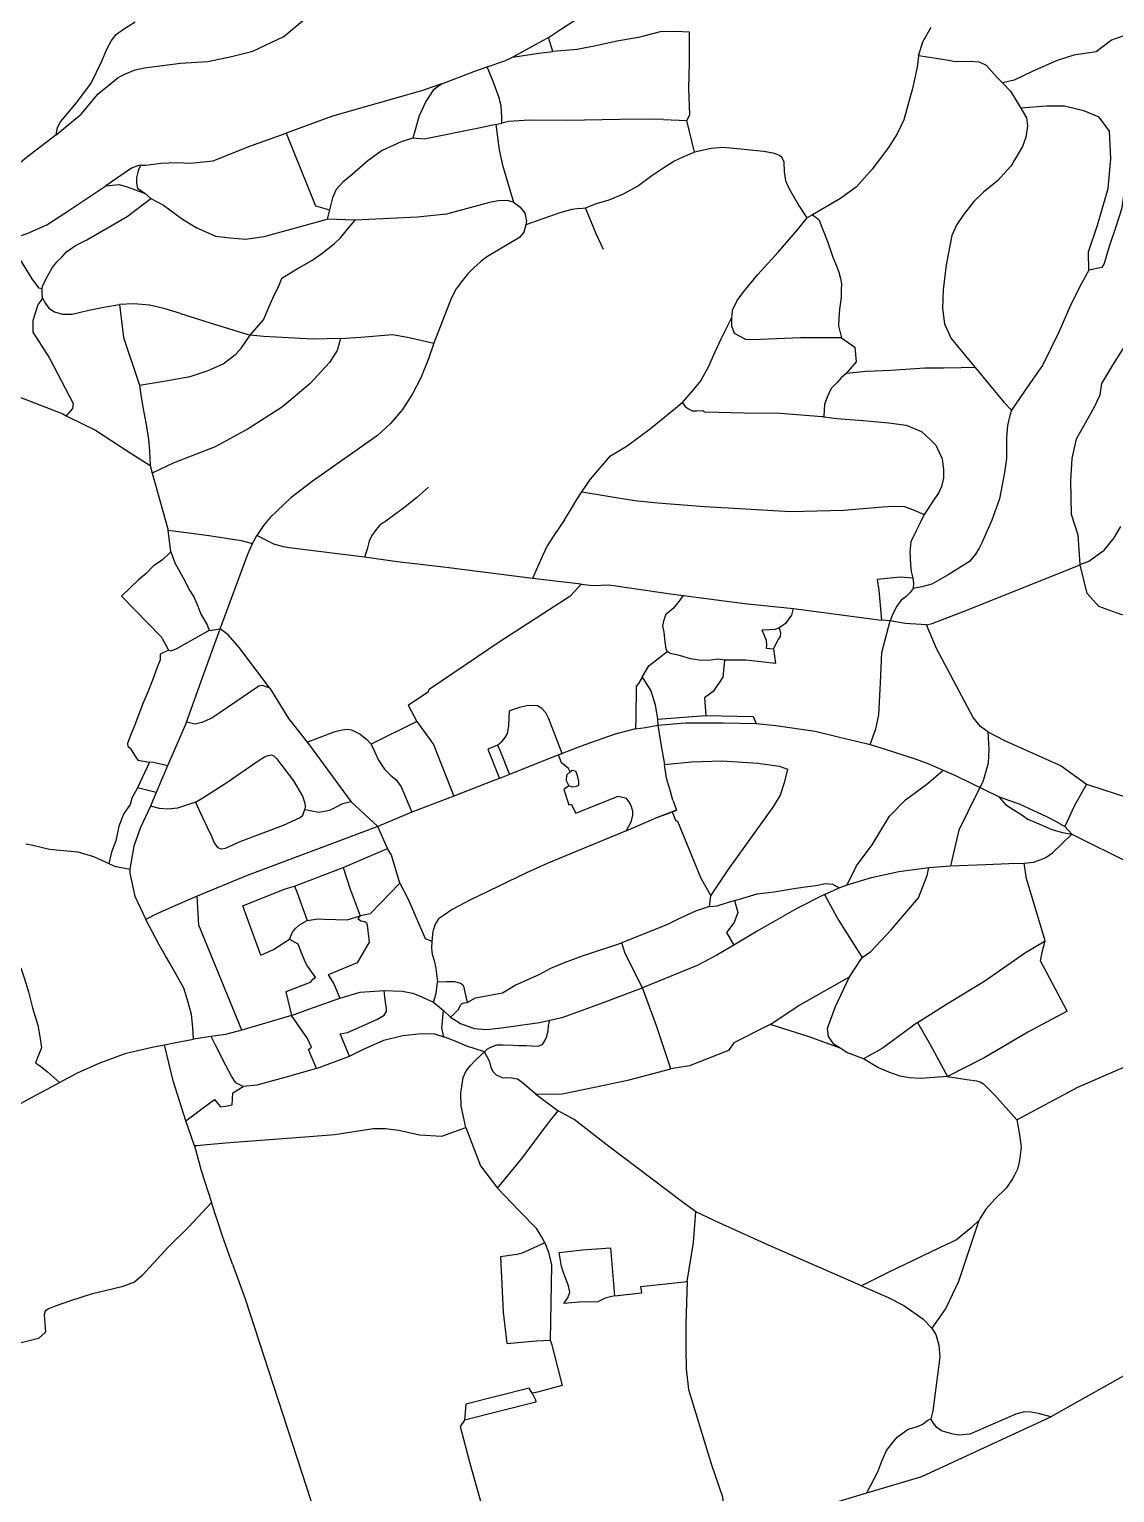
# Model space of a CAD drawing. Header units: inches. Extents: x 2740922 to 2751091, y 1249500 to 1259683.
# Drawn here: x 2741641 to 2742644, y 1253606 to 1254958 of the extents above; entities that cross this region are included whole.
import ezdxf

# ---------------------------------------------------------------- set-up
doc = ezdxf.new("R2010")
doc.units = ezdxf.units.IN
doc.header["$MEASUREMENT"] = 0

msp = doc.modelspace()

# ---------------------------------------------------------------- linework, layer by layer
for points in [[(2741666, 1254860.8), (2741689, 1254880), (2741704.7, 1254898.7), (2741723.1, 1254914), (2741730.1, 1254917.3), (2741738.9, 1254920.9), (2741747.5, 1254922.7), (2741780.9, 1254927.2), (2741806.2, 1254928.8), (2741827.9, 1254933.4), (2741847.5, 1254938.2), (2741876.4, 1254951.8), (2741901.3, 1254972.6), (2741922.8, 1254992.5), (2741933.3, 1254999.6), (2741951.7, 1255007.4), (2741974.9, 1255017.6), (2742003.6, 1255030.6), (2742034.1, 1255037.5), (2742051.5, 1255045.7), (2742060.7, 1255052.6), (2742064, 1255054.9)], [(2742120.8, 1254950.9), (2742132.9, 1254958.8), (2742150.2, 1254969.9), (2742158.6, 1254975.9), (2742178, 1254991.8), (2742183.8, 1254997.2), (2742189.3, 1255005.7), (2742195.5, 1255015.9), (2742198.8, 1255021.1), (2742208.1, 1255029.6)], [(2741666, 1254860.8), (2741667.2, 1254867.7), (2741669.9, 1254872.9), (2741684.7, 1254890.5), (2741698.4, 1254908.6), (2741707.8, 1254928.4), (2741713.1, 1254940.8), (2741717.1, 1254948), (2741721.5, 1254953.7), (2741727.3, 1254958), (2741738.9, 1254965.3)], [(2742087.6, 1254932.8), (2742114.8, 1254947.7), (2742120.8, 1254950.9)], [(2742124.9, 1254937.9), (2742120.8, 1254950.9)], [(2742223.9, 1254956.1), (2742204, 1254950.9), (2742183.9, 1254947.4), (2742166, 1254943.5), (2742147.3, 1254939.9), (2742124.9, 1254937.9)], [(2742251.1, 1254955.7), (2742238.5, 1254956.4), (2742223.9, 1254956.1)], [(2742248.6, 1254874.1), (2742251.5, 1254879.3), (2742250.3, 1254903.7), (2742251, 1254927.8), (2742251.1, 1254955.7)], [(2742462.7, 1254933.8), (2742466.5, 1254947), (2742474.4, 1254960.4)], [(2742655.7, 1254953.6), (2742640.9, 1254948.4), (2742626.9, 1254937.7), (2742606.2, 1254934.6), (2742590.8, 1254929.7), (2742567.7, 1254919.5), (2742551.1, 1254911.3), (2742540.1, 1254909.1)], [(2742087.6, 1254932.8), (2742112, 1254936.3), (2742124.9, 1254937.9)], [(2742022.1, 1254908), (2742052.8, 1254919.8), (2742064, 1254923.7)], [(2742064, 1254923.7), (2742080.4, 1254929.4), (2742087.6, 1254932.8)], [(2742077.6, 1254871.7), (2742077.6, 1254877.1), (2742077, 1254887.8), (2742074.9, 1254896.1), (2742069.6, 1254910.1), (2742066.3, 1254918.4), (2742064, 1254923.7)], [(2742462.7, 1254933.8), (2742461.4, 1254923.6), (2742457.1, 1254903.8), (2742449.1, 1254874.9), (2742443, 1254861.8), (2742434.8, 1254849.2), (2742419.9, 1254829.3), (2742405.4, 1254813), (2742390.6, 1254802.2), (2742364.8, 1254786.9)], [(2742540.1, 1254909.1), (2742535.1, 1254914.1), (2742525.5, 1254925), (2742519.1, 1254928.1), (2742509.4, 1254928.7), (2742497.1, 1254928.4), (2742482.8, 1254930.7), (2742462.7, 1254933.8)], [(2742540.1, 1254909.1), (2742547.7, 1254901.4), (2742557.2, 1254885.5)], [(2742022.1, 1254908), (2742003.5, 1254901.7), (2741921.2, 1254878.1), (2741878.3, 1254862.6)], [(2742022.1, 1254908), (2742014.3, 1254902.2), (2742007.4, 1254891.7), (2742001.2, 1254878.6), (2741995.5, 1254857.8)], [(2742557.2, 1254885.5), (2742562.3, 1254876.6), (2742563.3, 1254869.1), (2742561.9, 1254858.7), (2742558.7, 1254850.3), (2742548, 1254832), (2742535.6, 1254818.4), (2742522.7, 1254808.1), (2742513.6, 1254799.4), (2742504, 1254786.8), (2742498, 1254778.1), (2742493.4, 1254767.9), (2742488.1, 1254740.9), (2742485.4, 1254717.7), (2742484.7, 1254700.5), (2742486.5, 1254686.2), (2742492.7, 1254672.6), (2742512, 1254649.5), (2742515, 1254645.9)], [(2742619.9, 1254736), (2742619.7, 1254752.8), (2742628.1, 1254777.6), (2742637.7, 1254811.4), (2742640.3, 1254838.6), (2742639, 1254864.4), (2742629.6, 1254877.1), (2742615.2, 1254883.2), (2742597.6, 1254887.3), (2742580.8, 1254887.5), (2742557.2, 1254885.5)], [(2742072.2, 1254870.5), (2742058.1, 1254867.4), (2742006, 1254856.8), (2741995.5, 1254857.8)], [(2742072.2, 1254870.5), (2742077.6, 1254871.7)], [(2742072.2, 1254870.5), (2742075.3, 1254847.2), (2742078.3, 1254833), (2742088.6, 1254798.7)], [(2742227.1, 1254875), (2742214.8, 1254875.5), (2742186.7, 1254875.1), (2742137.7, 1254874.1), (2742103.3, 1254874.4), (2742083.7, 1254873.1), (2742077.6, 1254871.7)], [(2742227.1, 1254875), (2742248.6, 1254874.1)], [(2742255.8, 1254844.8), (2742248.6, 1254874.1)], [(2741666, 1254860.8), (2741638.3, 1254839.7), (2741599.1, 1254807.3), (2741591, 1254796.9)], [(2741744, 1254832.8), (2741748.8, 1254833), (2741762.7, 1254834.8), (2741777.8, 1254835.4), (2741790.2, 1254834.7), (2741810.9, 1254836.9), (2741843.8, 1254850.2), (2741878.3, 1254862.6)], [(2741878.3, 1254862.6), (2741905.6, 1254795.2), (2741918.5, 1254791.7)], [(2741995.5, 1254857.8), (2741984.6, 1254854.5), (2741967.1, 1254846.4), (2741954, 1254836.8), (2741939.3, 1254824.2), (2741930.8, 1254817.1), (2741924.5, 1254810.3), (2741921.2, 1254802.6), (2741918.5, 1254791.7)], [(2742154.9, 1254793.6), (2742165.2, 1254797.4), (2742176.7, 1254800.8), (2742190, 1254806.3), (2742203, 1254813.4), (2742216.4, 1254823.4), (2742227.2, 1254830.7), (2742236.5, 1254836.7), (2742248.5, 1254842.1), (2742255.8, 1254844.8)], [(2742359.7, 1254784.2), (2742351.5, 1254796.9), (2742343, 1254811.3), (2742340, 1254818.5), (2742338.9, 1254826.9), (2742338.6, 1254835.6), (2742336.7, 1254839.8), (2742334.1, 1254841.9), (2742331, 1254843.2), (2742328.2, 1254844.1), (2742319.4, 1254845.4), (2742298.6, 1254847.8), (2742281.8, 1254849.1), (2742271.2, 1254848.2), (2742255.8, 1254844.8)], [(2742658.8, 1254850), (2742654.2, 1254818.1), (2742650.3, 1254792.2), (2742644.8, 1254776), (2742638.8, 1254757.7), (2742634, 1254742.1), (2742632.1, 1254738.2), (2742619.9, 1254736)], [(2741744, 1254832.8), (2741741.9, 1254832.7), (2741735.7, 1254830.1), (2741711.8, 1254813.7)], [(2741744, 1254832.8), (2741741.6, 1254827.7), (2741740.1, 1254821.4), (2741740.2, 1254816.4), (2741741.1, 1254811.7), (2741748.1, 1254806.8)], [(2741711.8, 1254813.7), (2741724.1, 1254815), (2741731.4, 1254813), (2741748.1, 1254806.8)], [(2741622.4, 1254766.2), (2741630.9, 1254767.1), (2741639.1, 1254769.9), (2741657.2, 1254777.8), (2741675.7, 1254789.9), (2741711.8, 1254813.7)], [(2741653.1, 1254718.9), (2741653.2, 1254720.7), (2741656.4, 1254727.7), (2741662, 1254737.3), (2741666.5, 1254743.7), (2741671.2, 1254748), (2741675.4, 1254752.7), (2741683.9, 1254758.7), (2741694.4, 1254763.8), (2741731.4, 1254785.6), (2741753.5, 1254802.2)], [(2741748.1, 1254806.8), (2741753.5, 1254802.2)], [(2741753.5, 1254802.2), (2741765.2, 1254795.8), (2741782.7, 1254783), (2741795.2, 1254775.4), (2741813.1, 1254767.2), (2741826.6, 1254765.6), (2741840.9, 1254764.5), (2741858.1, 1254767.1), (2741916.4, 1254783)], [(2741918.5, 1254791.7), (2741916.4, 1254783)], [(2742026.5, 1254787.5), (2741999.9, 1254784.8), (2741942.3, 1254782.1)], [(2742088.6, 1254798.7), (2742082.6, 1254800.1), (2742074.3, 1254799.8), (2742066.4, 1254798.3), (2742026.5, 1254787.5)], [(2742088.6, 1254798.7), (2742094.3, 1254794.5), (2742098.8, 1254788.4), (2742100.4, 1254781.4), (2742099.9, 1254777.7)], [(2742149.8, 1254792.9), (2742142.3, 1254791.9), (2742131.2, 1254789), (2742099.9, 1254777.7)], [(2742149.8, 1254792.9), (2742154.9, 1254793.6)], [(2742171.6, 1254755.1), (2742164.8, 1254769.6), (2742154.9, 1254793.6)], [(2741845.2, 1254675.7), (2741857.5, 1254689.9), (2741862.8, 1254702.3), (2741867.4, 1254712.8), (2741871.6, 1254721.2), (2741874.5, 1254728.5), (2741880.8, 1254732.4), (2741888.5, 1254737.1), (2741902, 1254744.9), (2741911.4, 1254751.2), (2741923, 1254760.6), (2741928.8, 1254766), (2741935.2, 1254773.7), (2741942.3, 1254782.1)], [(2741942.3, 1254782.1), (2741916.4, 1254783)], [(2742099.9, 1254777.7), (2742098, 1254770.9), (2742094, 1254766), (2742064.5, 1254748.6), (2742058.5, 1254744.2), (2742051.4, 1254737.7), (2742046, 1254732.1), (2742040.1, 1254724.9), (2742035.5, 1254718.6), (2742031, 1254709.6), (2742015, 1254668.3)], [(2742290.1, 1254692.3), (2742291, 1254699.5), (2742295.2, 1254707.7), (2742301.1, 1254716.3), (2742314.1, 1254732), (2742333, 1254752.6), (2742350.7, 1254773.2), (2742359.7, 1254784.2)], [(2742364.8, 1254786.9), (2742359.7, 1254784.2)], [(2742364.8, 1254786.9), (2742370.5, 1254782.6), (2742378.5, 1254762.4), (2742383.3, 1254748.8), (2742387.2, 1254739), (2742389.1, 1254734), (2742390.7, 1254728.3), (2742391.4, 1254723.3), (2742391.3, 1254717.7), (2742391.3, 1254710.6), (2742389.5, 1254699.9), (2742389.1, 1254691.6), (2742388.7, 1254684.3), (2742391.5, 1254673.5)], [(2741622.4, 1254766.2), (2741629.5, 1254750.4), (2741643.6, 1254727.8), (2741649.7, 1254719.4), (2741653.1, 1254718.9)], [(2742612.1, 1254463.7), (2742612, 1254463.9), (2742610.2, 1254491), (2742603.9, 1254510.2), (2742603.2, 1254541.2), (2742604.6, 1254561.9), (2742608.7, 1254580.1), (2742624.9, 1254608.9), (2742630.4, 1254620.6), (2742632.1, 1254631), (2742642.1, 1254648), (2742653.3, 1254665.7), (2742667, 1254687.4), (2742676.9, 1254707.6), (2742686.1, 1254729.2), (2742690.2, 1254748.6), (2742690.5, 1254764.1), (2742694, 1254767.6)], [(2742619.9, 1254736), (2742613.2, 1254723.6), (2742603.3, 1254704), (2742592.3, 1254678.6), (2742577.5, 1254648.5), (2742560.6, 1254624.2), (2742548.6, 1254606.4)], [(2741653.4, 1254710.1), (2741649.1, 1254703.7), (2741644.5, 1254689.5), (2741644.4, 1254678.5), (2741659.8, 1254654.5), (2741681.8, 1254612.6), (2741680.9, 1254608), (2741675.3, 1254601.3)], [(2741653.4, 1254710.1), (2741652.9, 1254715.4), (2741653.1, 1254718.9)], [(2741653.4, 1254710.1), (2741656, 1254705.1), (2741659.3, 1254700.8), (2741664.3, 1254697.3), (2741671.9, 1254695.1), (2741680.8, 1254695.3), (2741696.2, 1254698.8), (2741710.1, 1254701.8), (2741724.6, 1254704.3)], [(2741780.9, 1254695.8), (2741766.8, 1254700.2), (2741752.2, 1254703.4), (2741737.6, 1254704.8), (2741724.6, 1254704.3)], [(2741724.6, 1254704.3), (2741728.3, 1254673.8), (2741741.2, 1254635.2), (2741742.9, 1254629.5)], [(2741780.9, 1254695.8), (2741814, 1254685.3), (2741845.2, 1254675.7)], [(2742290.1, 1254692.3), (2742280.3, 1254672.8), (2742274.3, 1254659.6), (2742268.7, 1254646.9), (2742261.4, 1254634), (2742254.5, 1254625.2), (2742244.3, 1254613.7)], [(2742391.5, 1254673.5), (2742353.7, 1254673.5), (2742309.2, 1254671.6), (2742303.2, 1254671.7), (2742292.5, 1254677.5), (2742290.1, 1254684), (2742290.1, 1254692.3)], [(2741742.9, 1254629.5), (2741765.4, 1254633.3), (2741789.6, 1254637.7), (2741806.3, 1254643.2), (2741820.1, 1254649.4), (2741832, 1254658.3), (2741837.1, 1254664.2), (2741845.2, 1254675.7)], [(2741928.6, 1254672.7), (2741925.6, 1254661.6), (2741918.4, 1254650.6), (2741900.7, 1254631.1), (2741875.2, 1254609.7), (2741843.4, 1254589.3), (2741812.8, 1254572.6), (2741774.2, 1254557.4), (2741754.6, 1254548.3)], [(2741928.6, 1254672.7), (2741903.1, 1254672.2), (2741857.5, 1254674.7), (2741845.2, 1254675.7)], [(2742015, 1254668.3), (2742010, 1254654), (2742002.7, 1254636.3), (2741995, 1254621.6), (2741985.8, 1254607), (2741974.7, 1254594.2), (2741962.8, 1254583), (2741902.4, 1254540.6), (2741882.7, 1254525.6), (2741863.6, 1254507.3), (2741857.4, 1254500), (2741851.3, 1254490.6)], [(2741928.6, 1254672.7), (2741947.3, 1254674), (2741976.7, 1254676.4)], [(2741976.7, 1254676.4), (2741990.5, 1254674), (2742015, 1254668.3)], [(2742391.5, 1254673.5), (2742403.7, 1254664.6), (2742404.9, 1254651.2), (2742395.7, 1254640.4)], [(2741500.8, 1254640.9), (2741522.7, 1254643.5), (2741569.9, 1254641.5), (2741583.7, 1254639), (2741597, 1254632.7), (2741615.7, 1254625), (2741672, 1254603), (2741675.3, 1254601.3)], [(2742395.7, 1254640.4), (2742391.1, 1254636.5), (2742387.5, 1254632), (2742381.8, 1254626.6), (2742378.1, 1254618.5), (2742375.7, 1254611.7), (2742375.4, 1254606.9), (2742375.3, 1254600.2)], [(2742515, 1254645.9), (2742502, 1254645.6), (2742485.8, 1254645.4), (2742468.5, 1254645.4), (2742437, 1254643.3), (2742414.2, 1254642.3), (2742395.7, 1254640.4)], [(2742515, 1254645.9), (2742541.4, 1254614), (2742548.6, 1254606.4)], [(2741742.9, 1254629.5), (2741744.3, 1254620.8), (2741746.1, 1254609.3), (2741749.2, 1254593.4), (2741751.3, 1254579.4), (2741752.1, 1254568.9), (2741752.9, 1254555.4)], [(2742151.7, 1254531.1), (2742159.6, 1254542.7), (2742178.1, 1254564.3), (2742193.5, 1254573.6), (2742214.9, 1254589.5), (2742238.2, 1254608.3), (2742244.3, 1254613.7)], [(2742244.3, 1254613.7), (2742247.5, 1254609.6), (2742250, 1254607.6), (2742253.5, 1254605.8), (2742257.6, 1254605.8), (2742262.7, 1254606.2), (2742265.4, 1254604.7)], [(2741675.3, 1254601.3), (2741702.3, 1254587.9), (2741732.4, 1254568.4), (2741752.9, 1254555.4)], [(2742375.3, 1254600.2), (2742373.7, 1254600.4), (2742334.9, 1254603.3), (2742301.6, 1254603.6), (2742265.4, 1254604.7)], [(2742375.3, 1254600.2), (2742387.3, 1254598.7), (2742411.6, 1254597), (2742435.1, 1254594.7), (2742451.1, 1254592.8), (2742465.5, 1254586.8), (2742473.3, 1254579.3), (2742478.7, 1254574.3)], [(2742548.6, 1254606.4), (2742547, 1254601.7), (2742544.8, 1254592.4), (2742543.9, 1254581.7), (2742543.9, 1254561.9), (2742542, 1254549), (2742537.3, 1254524.6), (2742530.4, 1254504.8), (2742521.2, 1254483.9), (2742518.6, 1254478.9), (2742515.4, 1254473.5), (2742509.7, 1254466.7), (2742489.9, 1254454.2), (2742474.9, 1254445.7), (2742465.8, 1254443.2), (2742457.7, 1254441.8)], [(2742478.7, 1254574.3), (2742484.4, 1254561.5), (2742485.6, 1254551.3), (2742485.7, 1254543.8), (2742483.8, 1254536.1), (2742481.5, 1254530.3), (2742476.1, 1254522.6), (2742467.8, 1254510)], [(2741752.9, 1254555.4), (2741754.6, 1254548.3)], [(2741754.6, 1254548.3), (2741769.5, 1254495.5)], [(2742010, 1254535.4), (2741999.2, 1254525.7), (2741986.5, 1254515.7), (2741978.7, 1254510.1), (2741970.4, 1254503.8), (2741965.1, 1254500.1), (2741961.5, 1254496.1), (2741957.6, 1254490.6), (2741955.2, 1254485.5), (2741953.2, 1254478), (2741950.7, 1254470.7)], [(2742135.6, 1254505.3), (2742140.1, 1254512.7), (2742146.9, 1254524.1), (2742151.7, 1254531.1)], [(2742151.7, 1254531.1), (2742200.1, 1254523.1), (2742221.7, 1254520.8), (2742264.9, 1254517.6)], [(2742264.9, 1254517.6), (2742297.5, 1254515.7), (2742344.4, 1254512.9), (2742393.6, 1254514.1), (2742429.5, 1254517.1), (2742439.2, 1254517.8), (2742449.6, 1254517.4), (2742458.6, 1254514.1), (2742467.8, 1254510)], [(2742135.6, 1254505.3), (2742125.7, 1254490.8), (2742119.6, 1254481.1)], [(2742467.8, 1254510), (2742464, 1254502.3), (2742460.6, 1254495.1), (2742455.6, 1254484.9), (2742454.5, 1254475.6), (2742455.2, 1254463.9)], [(2741769.5, 1254495.5), (2741779.1, 1254494.3), (2741793.5, 1254492.6), (2741809.3, 1254490.4), (2741836.9, 1254486.2), (2741847.4, 1254483.4)], [(2741771.9, 1254475.6), (2741769.5, 1254495.5)], [(2741847.4, 1254483.4), (2741851.3, 1254490.6)], [(2741950.7, 1254470.7), (2741916, 1254475), (2741881.1, 1254479.2), (2741875.9, 1254480.3), (2741867.2, 1254482.6), (2741851.3, 1254490.6)], [(2742612.1, 1254463.7), (2742612, 1254463.9), (2742620.1, 1254467.1), (2742634.1, 1254477.2), (2742643.3, 1254488.4), (2742649.5, 1254498.9)], [(2741817.4, 1254404.3), (2741843, 1254473.4), (2741847.4, 1254483.4)], [(2742119.6, 1254481.1), (2742115.4, 1254471.8), (2742106, 1254451)], [(2741771.9, 1254475.6), (2741763.9, 1254468), (2741756, 1254462.7), (2741749.2, 1254455.7)], [(2741771.9, 1254475.6), (2741775.5, 1254465.3), (2741783.3, 1254451.7), (2741789, 1254440.3), (2741793, 1254434), (2741796.8, 1254425.5), (2741799.5, 1254418.1), (2741805.4, 1254408.1)], [(2742106, 1254451), (2742026.2, 1254461), (2741980.9, 1254466.5), (2741950.7, 1254470.7)], [(2742455.2, 1254463.9), (2742455.9, 1254457.3), (2742457.3, 1254451.3)], [(2742504.7, 1254420.7), (2742612.1, 1254463.6), (2742612.1, 1254463.7)], [(2742777.1, 1254451.1), (2742749.5, 1254435), (2742726.5, 1254421.5), (2742713.6, 1254418), (2742692.3, 1254414.9), (2742674.2, 1254413.8), (2742649.5, 1254417.8), (2742629.2, 1254425), (2742618.5, 1254437), (2742612.1, 1254463.6), (2742612.1, 1254463.7)], [(2741749.2, 1254455.7), (2741741.6, 1254449.5), (2741735, 1254442.9), (2741726.3, 1254434.6), (2741763.3, 1254396.9), (2741769.8, 1254384.6)], [(2742151.1, 1254445.7), (2742106, 1254451)], [(2742457.3, 1254451.3), (2742445.6, 1254452.1), (2742424.4, 1254450)], [(2742424.4, 1254450), (2742426, 1254440.1), (2742428.4, 1254412.6)], [(2742457.3, 1254451.3), (2742458, 1254446.6), (2742457.7, 1254441.8)], [(2741991, 1254333.9), (2742010, 1254346.6), (2742010.5, 1254348.8), (2742076.2, 1254393.2), (2742141.3, 1254435.2), (2742151.1, 1254445.7)], [(2742151.1, 1254445.7), (2742162, 1254444.5), (2742176.2, 1254445.1), (2742185.3, 1254443.8), (2742233.6, 1254436.7), (2742245.5, 1254435.2)], [(2742457.7, 1254441.8), (2742455, 1254438.1), (2742450.8, 1254434.1), (2742446.6, 1254430.8), (2742442.5, 1254425.5), (2742439, 1254418.3), (2742436.4, 1254411.8)], [(2742230.3, 1254383.4), (2742229.5, 1254386), (2742228.7, 1254392.5), (2742227.5, 1254401.5), (2742226.5, 1254407.2), (2742227.8, 1254412.8), (2742229.5, 1254418.3), (2742232.9, 1254421), (2742237.2, 1254424.4), (2742240.6, 1254428.5), (2742245.5, 1254435.2)], [(2742245.5, 1254435.2), (2742301.9, 1254427.9), (2742347, 1254423.1)], [(2742333.5, 1254405.3), (2742340.6, 1254410.3), (2742345.5, 1254417.2), (2742347, 1254423.1)], [(2742347, 1254423.1), (2742428.4, 1254412.6)], [(2742418, 1254297.6), (2742423.1, 1254311.9), (2742425.9, 1254324.9), (2742427.4, 1254354.5), (2742428.8, 1254382.6), (2742436.4, 1254411.8)], [(2742436.4, 1254411.8), (2742428.4, 1254412.6)], [(2742470.1, 1254408.2), (2742450.3, 1254409.3), (2742436.4, 1254411.8)], [(2742470.1, 1254408.2), (2742475.3, 1254409.4), (2742504.7, 1254420.7)], [(2741807.2, 1254402.9), (2741794.1, 1254395.5), (2741787.6, 1254391.9), (2741777.2, 1254386.1), (2741772, 1254383.7), (2741769.8, 1254384.6)], [(2741786.3, 1254318.1), (2741801, 1254359.4), (2741817.4, 1254404.3)], [(2741805.4, 1254408.1), (2741807.2, 1254402.9)], [(2741807.2, 1254402.9), (2741817.4, 1254404.3)], [(2741863.3, 1254349.7), (2741835, 1254387.2), (2741824.9, 1254398.8), (2741817.4, 1254404.3)], [(2742318, 1254403.6), (2742325.2, 1254403.8), (2742330.2, 1254404.2), (2742333.5, 1254405.3)], [(2742318, 1254403.6), (2742321.8, 1254394), (2742322.2, 1254389.2), (2742321.9, 1254386.6)], [(2742328.6, 1254386), (2742332.9, 1254394.4), (2742335.2, 1254397.4), (2742335.5, 1254400.4), (2742334.7, 1254403.3), (2742333.5, 1254405.3)], [(2742526.8, 1254309.4), (2742519.8, 1254314.3), (2742513.2, 1254322.4), (2742479.3, 1254386.3), (2742470.1, 1254408.2)], [(2741769.8, 1254384.6), (2741762, 1254380.9)], [(2742207.4, 1254359.9), (2742213.6, 1254370.3), (2742230.3, 1254383.4)], [(2742283.3, 1254375.6), (2742277.7, 1254376.5), (2742268.2, 1254375.3), (2742259.9, 1254375.5), (2742252, 1254376.7), (2742241.8, 1254379.7), (2742233.2, 1254381.7), (2742230.3, 1254383.4)], [(2742321.9, 1254386.6), (2742328.6, 1254386)], [(2742328.6, 1254386), (2742330.6, 1254372.3)], [(2741762, 1254380.9), (2741762, 1254375.9), (2741758.9, 1254368), (2741755.1, 1254357), (2741750.4, 1254345.4), (2741746.1, 1254335.4), (2741739.2, 1254317.4), (2741734, 1254304.2), (2741732, 1254298.6), (2741732.3, 1254296.1), (2741734.5, 1254294), (2741736, 1254291.7), (2741738.3, 1254287.7), (2741741.4, 1254283.1)], [(2742283.3, 1254375.6), (2742281.9, 1254359.7), (2742272.8, 1254346.4), (2742265, 1254340.7)], [(2742330.6, 1254372.3), (2742303.2, 1254375.6), (2742283.3, 1254375.6)], [(2742207.4, 1254359.9), (2742203.9, 1254354), (2742201.8, 1254351.5), (2742201.6, 1254321.5), (2742201.3, 1254312)], [(2742207.4, 1254359.9), (2742215.3, 1254347.2), (2742219.2, 1254334.1), (2742221.5, 1254321)], [(2741863.3, 1254349.7), (2741856.5, 1254352), (2741853.3, 1254351.4), (2741809.8, 1254322), (2741800.5, 1254317.8), (2741794.4, 1254316.5), (2741786.3, 1254318.1)], [(2741863.3, 1254349.7), (2741880.6, 1254321.5), (2741897.9, 1254299.7)], [(2741991, 1254333.9), (2741999.3, 1254318.8)], [(2742073.8, 1254297.1), (2742077.9, 1254300.6), (2742080.9, 1254304.1), (2742082.8, 1254307.6), (2742084.2, 1254314.8), (2742084.7, 1254328.8)], [(2742131.6, 1254288.7), (2742133.3, 1254289.4), (2742121.2, 1254321.4), (2742118.4, 1254326.9), (2742114.5, 1254330.9), (2742110.5, 1254333.2), (2742105.6, 1254333.7), (2742100.5, 1254333.2), (2742094.1, 1254331.7), (2742084.7, 1254328.8)], [(2742265, 1254340.7), (2742266.1, 1254324.3)], [(2741786.3, 1254318.1), (2741768.7, 1254277.9)], [(2741999.3, 1254318.8), (2741956.9, 1254297.9)], [(2741999.3, 1254318.8), (2742014.7, 1254297.6), (2742033.4, 1254249.9)], [(2742201.3, 1254312), (2742210.4, 1254313.4), (2742221.9, 1254315.5)], [(2742221.5, 1254321), (2742266.1, 1254324.3)], [(2742221.5, 1254321), (2742221.9, 1254315.5)], [(2742221.9, 1254315.5), (2742247.5, 1254317.5), (2742282.2, 1254317.6), (2742312.6, 1254317.1)], [(2742221.9, 1254315.5), (2742224.5, 1254298.1), (2742227.9, 1254279.2)], [(2742266.1, 1254324.3), (2742309.8, 1254323.3), (2742312.6, 1254317.1)], [(2742312.6, 1254317.1), (2742330.9, 1254315), (2742367.1, 1254309.9), (2742389.7, 1254304.4), (2742405.3, 1254300.6), (2742418, 1254297.6)], [(2741897.9, 1254299.7), (2741907.4, 1254303.3), (2741923.7, 1254309.7), (2741930.1, 1254311.1), (2741935.1, 1254311.6), (2741938.8, 1254311.2), (2741942, 1254309.7), (2741946.8, 1254307.1), (2741952.6, 1254302.4), (2741956.9, 1254297.9)], [(2742182.5, 1254307.2), (2742154.5, 1254297.3), (2742133.3, 1254289.4), (2742131.6, 1254288.7)], [(2742201.3, 1254312), (2742182.5, 1254307.2)], [(2742526.8, 1254309.4), (2742527.5, 1254292.6), (2742526.9, 1254280.2), (2742521.9, 1254263), (2742514.6, 1254248.6), (2742508.3, 1254235.5), (2742499.9, 1254218.4), (2742492.1, 1254185.6)], [(2742526.8, 1254309.4), (2742542.2, 1254301.4), (2742594.4, 1254277.8), (2742617.7, 1254260.8)], [(2741794.7, 1254244.3), (2741801.6, 1254248.3), (2741823.5, 1254262.6), (2741852.5, 1254282.4), (2741858.5, 1254286.1), (2741861.7, 1254287.5), (2741864.8, 1254288), (2741867.3, 1254286.9), (2741869.6, 1254284.7), (2741885.1, 1254263.9), (2741893.5, 1254249.8), (2741895.8, 1254243.5), (2741895.9, 1254240.6), (2741895.8, 1254237.4)], [(2741897.9, 1254299.7), (2741900.1, 1254296.9), (2741938.2, 1254244.9)], [(2741956.9, 1254297.9), (2741963.6, 1254283.1), (2741969.4, 1254274.8), (2741974.8, 1254269.3), (2741979.7, 1254265.2), (2741984.8, 1254258.3), (2741994.4, 1254235)], [(2742073.8, 1254297.1), (2742064.8, 1254293.3)], [(2742064.8, 1254293.3), (2742075.4, 1254266.1)], [(2742073.8, 1254297.1), (2742075.7, 1254292.2), (2742084.8, 1254269.9)], [(2742131.6, 1254288.7), (2742129.9, 1254288), (2742084.8, 1254269.9)], [(2742140.7, 1254272.4), (2742139.3, 1254275.4), (2742132.9, 1254280.6), (2742129.9, 1254288), (2742131.6, 1254288.7)], [(2742418, 1254297.6), (2742430.9, 1254293.5), (2742460.6, 1254284.1), (2742471.2, 1254280), (2742485.5, 1254273.9)], [(2741752.2, 1254281.4), (2741741, 1254257.4)], [(2741741.4, 1254283.1), (2741752.2, 1254281.4)], [(2741768.7, 1254277.9), (2741756.1, 1254281), (2741752.2, 1254281.4)], [(2741768.7, 1254277.9), (2741758.2, 1254253.2)], [(2742140.7, 1254272.4), (2742142.6, 1254273.9), (2742145.6, 1254273.1), (2742147.3, 1254268.9), (2742148.4, 1254263.4), (2742148.4, 1254259.8), (2742146.3, 1254258.8), (2742143.1, 1254258.2), (2742139.5, 1254259.5)], [(2742227.9, 1254279.2), (2742253, 1254281.6), (2742281.3, 1254282.6), (2742314.2, 1254280.4), (2742333.9, 1254277.7), (2742341.8, 1254274.7)], [(2742235.8, 1254246.1), (2742233.4, 1254254.1), (2742229.9, 1254266.4), (2742227.9, 1254279.2)], [(2742270.8, 1254157.8), (2742286.7, 1254181.8), (2742328.5, 1254239.6), (2742334.7, 1254250), (2742339.1, 1254263.4), (2742341.8, 1254274.7)], [(2742396.8, 1254167.8), (2742405.4, 1254185.6), (2742419.9, 1254204.9), (2742435.9, 1254231.2), (2742450.5, 1254246.5), (2742470.3, 1254261), (2742485.5, 1254273.9)], [(2742485.5, 1254273.9), (2742498.1, 1254268.3), (2742536.6, 1254249.4)], [(2742075.4, 1254266.1), (2742070.4, 1254264.2), (2742033.4, 1254249.9)], [(2742084.8, 1254269.9), (2742075.4, 1254266.1)], [(2742140.7, 1254272.4), (2742137.5, 1254269.3), (2742137.2, 1254264.4), (2742139.5, 1254259.5)], [(2742617.7, 1254260.8), (2742606.4, 1254240.6), (2742597.7, 1254221.7)], [(2742617.7, 1254260.8), (2742659.4, 1254247.3), (2742673.6, 1254241)], [(2741741, 1254257.4), (2741735.9, 1254248), (2741734.4, 1254242), (2741728.4, 1254233.9), (2741723.7, 1254222.1), (2741721.1, 1254208.5), (2741717, 1254198.2), (2741714.7, 1254187.7)], [(2741758.2, 1254253.2), (2741741, 1254257.4)], [(2741758.2, 1254253.2), (2741753, 1254240.6)], [(2742033.4, 1254249.9), (2741994.4, 1254235)], [(2742139.5, 1254259.5), (2742135, 1254256), (2742139.5, 1254241.9), (2742141.6, 1254242.5), (2742146, 1254234)], [(2742146, 1254234), (2742185.2, 1254249.7), (2742191.9, 1254248.4), (2742194.8, 1254244.9), (2742196.8, 1254241.1), (2742198.5, 1254236.3), (2742198.3, 1254232.3), (2742196.9, 1254225.9), (2742192.4, 1254217.9)], [(2742536.6, 1254249.4), (2742543.1, 1254242), (2742550.1, 1254237.5), (2742557, 1254233.1), (2742563.7, 1254228.7), (2742573.9, 1254224.2), (2742585.8, 1254219.1), (2742595.5, 1254216.2), (2742604.4, 1254214.8)], [(2742536.6, 1254249.4), (2742545.8, 1254246), (2742555.7, 1254242.7), (2742568.8, 1254236.7), (2742580.3, 1254231.3), (2742589.8, 1254226.4), (2742597.7, 1254221.7)], [(2741753, 1254240.6), (2741743.7, 1254220.4), (2741737.8, 1254203.6), (2741734.1, 1254182.3)], [(2741794.7, 1254244.3), (2741778.1, 1254238.6), (2741769, 1254237.7), (2741761.3, 1254238.4), (2741753, 1254240.6)], [(2741794.7, 1254244.3), (2741801.2, 1254230), (2741809.4, 1254212.8), (2741811.9, 1254206.6), (2741815, 1254202.5), (2741818.4, 1254201.2), (2741822.4, 1254201.8), (2741836, 1254208), (2741876, 1254222.9), (2741891.5, 1254230.1), (2741893.7, 1254232.2), (2741894.5, 1254234), (2741895.8, 1254237.4)], [(2741895.8, 1254237.4), (2741908.5, 1254235), (2741918.8, 1254237), (2741930.8, 1254243.2), (2741938.2, 1254244.9)], [(2741938.2, 1254244.9), (2741963.1, 1254221.9)], [(2741994.4, 1254235), (2741963.1, 1254221.9)], [(2742237.1, 1254236), (2742239.1, 1254236.9), (2742218.2, 1254229)], [(2742237.1, 1254236), (2742235, 1254235.2), (2742232.5, 1254234.1), (2742218.2, 1254229)], [(2742237.1, 1254236), (2742235, 1254235.2), (2742238.1, 1254227.6), (2742240.1, 1254226.7), (2742261.4, 1254174.2), (2742270.8, 1254157.8)], [(2742235.8, 1254246.1), (2742236.5, 1254243.7), (2742239.1, 1254236.9), (2742237.1, 1254236)], [(2741963.1, 1254221.9), (2741842.4, 1254176.4), (2741796.3, 1254157.4)], [(2741972.2, 1254201.5), (2741963.1, 1254221.9)], [(2742192.4, 1254217.9), (2742218.2, 1254229)], [(2742597.7, 1254221.7), (2742604.4, 1254214.8)], [(2741637.8, 1254205.9), (2741644.3, 1254204.7), (2741659.7, 1254200.9), (2741686, 1254198.3)], [(2742192.4, 1254217.9), (2742119.6, 1254187.6), (2742100.6, 1254179), (2742048.2, 1254153.6), (2742031.9, 1254145), (2742024.7, 1254140.3), (2742019.2, 1254136.5), (2742016.1, 1254131.5), (2742013.9, 1254124.7), (2742012.9, 1254115.7)], [(2742560.2, 1254187.9), (2742568.9, 1254188.8), (2742574.2, 1254190.7), (2742580.4, 1254193.2), (2742586.4, 1254197.4), (2742604.4, 1254214.8)], [(2742604.4, 1254214.8), (2742658.7, 1254187.6)], [(2741686, 1254198.3), (2741700.4, 1254194), (2741714.7, 1254187.7)], [(2741931.2, 1254184), (2741972.2, 1254201.5)], [(2741983.6, 1254169.5), (2741975.8, 1254195.3), (2741972.2, 1254201.5)], [(2741714.7, 1254187.7), (2741719.8, 1254185.2), (2741734.1, 1254182.3)], [(2741734.1, 1254182.3), (2741733.9, 1254178.6), (2741738.7, 1254157.4), (2741748.7, 1254136)], [(2741886.1, 1254166.7), (2741931.2, 1254184)], [(2741931.2, 1254184), (2741937.5, 1254163.9), (2741946.7, 1254139.4)], [(2742396.8, 1254167.8), (2742419.1, 1254174.7), (2742444.5, 1254180.2), (2742472.2, 1254183.8)], [(2742410.5, 1254100.6), (2742418.6, 1254106.3), (2742437.5, 1254126.2), (2742462.7, 1254155.8), (2742470.6, 1254176.5), (2742472.2, 1254183.8)], [(2742472.2, 1254183.8), (2742492.1, 1254185.6)], [(2742492.1, 1254185.6), (2742524.4, 1254186.7), (2742546, 1254187.7), (2742560.2, 1254187.9)], [(2742579.7, 1254116), (2742562.5, 1254173.9), (2742560.2, 1254187.9)], [(2741855, 1254102.9), (2741842.3, 1254137.4), (2741838.3, 1254148.4), (2741877.6, 1254164.1), (2741886.1, 1254166.7)], [(2741886.1, 1254166.7), (2741888.2, 1254161.5), (2741897.9, 1254134.9)], [(2741983.6, 1254169.5), (2741956, 1254141.1), (2741946.7, 1254139.4)], [(2741983.6, 1254169.5), (2741991.3, 1254154.7), (2742006.8, 1254118.4), (2742012.9, 1254115.7)], [(2742292.5, 1254153.4), (2742297.2, 1254154.8), (2742313.7, 1254159.6), (2742329.2, 1254161.4), (2742345.5, 1254164.2), (2742358, 1254166.1), (2742367.7, 1254167.4), (2742376.8, 1254169), (2742383.1, 1254168.5), (2742389.4, 1254165.1)], [(2742375.7, 1254159.1), (2742384.7, 1254163), (2742389.4, 1254165.1)], [(2742389.4, 1254165.1), (2742396.8, 1254167.8)], [(2741796.3, 1254157.4), (2741777.7, 1254149.3), (2741759.1, 1254141.2), (2741748.7, 1254136)], [(2741837.6, 1254033.5), (2741797.7, 1254130.7), (2741796.3, 1254157.4)], [(2742269.4, 1254148), (2742270.8, 1254157.8)], [(2742269.4, 1254148), (2742276.7, 1254148.6), (2742287.1, 1254151.9), (2742292.5, 1254153.4)], [(2742292.5, 1254153.4), (2742295.8, 1254142.4), (2742292.2, 1254133.1), (2742285.3, 1254123.8), (2742292, 1254112.2)], [(2742375.7, 1254159.1), (2742350.2, 1254146.1), (2742313.6, 1254125.1), (2742292, 1254112.2)], [(2742375.7, 1254159.1), (2742388.7, 1254135.3), (2742410.5, 1254100.6)], [(2741897.9, 1254134.9), (2741907.9, 1254136.5), (2741913.6, 1254136.3), (2741934.7, 1254135.5), (2741946.7, 1254139.4)], [(2741946.7, 1254139.4), (2741944.5, 1254136.7), (2741947.3, 1254134.7), (2741951, 1254133.9), (2741952.6, 1254132.7), (2741953.4, 1254130.7), (2741955.2, 1254114.8), (2741944, 1254095.9), (2741917.1, 1254084.7), (2741922.5, 1254076.4), (2741928.1, 1254063.2)], [(2742269.4, 1254148), (2742256.5, 1254143.7), (2742241.1, 1254136.4)], [(2741792.7, 1254025.4), (2741792.2, 1254036.1), (2741791, 1254048.1), (2741787.7, 1254060.5), (2741784, 1254072.4), (2741771, 1254095.5), (2741767, 1254102.2), (2741761, 1254112.5), (2741748.7, 1254136)], [(2741881.5, 1254117.6), (2741884.2, 1254124.2), (2741887.3, 1254128), (2741890.8, 1254131), (2741897.9, 1254134.9)], [(2742241.1, 1254136.4), (2742230, 1254130.9), (2742212.4, 1254123.9)], [(2741855, 1254102.9), (2741866.8, 1254108.1), (2741881.5, 1254117.6)], [(2741881.5, 1254117.6), (2741889.3, 1254113.5), (2741892.2, 1254105.3), (2741895.8, 1254097.1), (2741898.1, 1254092.4), (2741905.5, 1254082)], [(2742012.9, 1254115.7), (2742012.6, 1254109.3), (2742013.3, 1254103.9), (2742015.2, 1254098), (2742016.8, 1254090.7), (2742018.2, 1254078.4)], [(2742135.7, 1254096.2), (2742152.3, 1254102.2), (2742188.6, 1254114.3)], [(2742212.4, 1254123.9), (2742188.6, 1254114.3)], [(2742207.5, 1254072.6), (2742191.7, 1254104.5), (2742188.6, 1254114.3)], [(2742292, 1254112.2), (2742276.4, 1254102.9), (2742258, 1254093.3), (2742207.5, 1254072.6)], [(2742461.7, 1254040.6), (2742488.6, 1254057.5), (2742524, 1254079.2), (2742561.5, 1254105.4), (2742579.7, 1254116)], [(2742600.1, 1254051.3), (2742575.4, 1254097.6), (2742577.3, 1254106.9), (2742579.7, 1254116)], [(2742398.8, 1254082.8), (2742410.5, 1254100.6)], [(2741633.4, 1254091.1), (2741636.4, 1254082.1), (2741640.3, 1254069), (2741644.2, 1254054.3), (2741649.1, 1254038.1), (2741651.1, 1254025.9), (2741652.5, 1254017.2), (2741648.9, 1254009), (2741646.8, 1254003.5), (2741651.4, 1254000.2), (2741657.8, 1253995.1), (2741669.1, 1253985.1)], [(2742089.9, 1254075.3), (2742112.9, 1254085.4), (2742123, 1254090.9), (2742135.7, 1254096.2)], [(2741905.5, 1254082), (2741902.4, 1254080.1), (2741900.7, 1254077.8), (2741878.1, 1254069.1), (2741883.3, 1254047.2)], [(2742014.7, 1254059.5), (2742017, 1254067.4), (2742018.2, 1254078.4)], [(2742018.2, 1254078.4), (2742026.6, 1254078.6), (2742033.8, 1254078.6), (2742037.6, 1254077.8), (2742040.1, 1254076.7), (2742041.7, 1254075.6), (2742042.4, 1254074.3), (2742045.7, 1254059.3)], [(2742045.7, 1254059.3), (2742053.4, 1254063.5), (2742078.3, 1254068), (2742089.9, 1254075.3)], [(2742121.9, 1254042.7), (2742134.4, 1254045.6), (2742170.7, 1254059), (2742201, 1254070.4), (2742207.5, 1254072.6)], [(2742233.9, 1253997.9), (2742220.6, 1254037.6), (2742207.5, 1254072.6)], [(2742325.7, 1254038.8), (2742352.2, 1254056.4), (2742398.8, 1254082.8)], [(2742390.3, 1254016.9), (2742384.4, 1254020.6), (2742379.4, 1254027.6), (2742378.4, 1254035.6), (2742385.9, 1254055.4), (2742398.8, 1254082.8)], [(2742553.5, 1253950.7), (2742609.8, 1253980.9), (2742708.2, 1254023.8), (2742722.3, 1254044.8), (2742768.7, 1254067.6), (2742789.3, 1254072.3)], [(2741883.3, 1254047.2), (2741899.3, 1254052.9), (2741928.1, 1254063.2)], [(2741928.1, 1254063.2), (2741946.8, 1254068.8), (2741968.9, 1254070.3)], [(2741936.9, 1254009.6), (2741928.4, 1254030.2), (2741935.1, 1254031.3), (2741962.3, 1254043.5), (2741968.9, 1254047.6), (2741971.2, 1254050.7), (2741971.2, 1254054), (2741970.5, 1254057.4), (2741969.7, 1254064), (2741968.9, 1254070.3)], [(2741968.9, 1254070.3), (2741985.6, 1254069.7), (2741995.6, 1254067.7), (2742002.3, 1254065.1), (2742014.7, 1254059.5)], [(2742014.7, 1254059.5), (2742023.7, 1254051.7)], [(2742030.3, 1254045.5), (2742033.4, 1254048.5), (2742037.6, 1254052.7), (2742039.4, 1254056.6), (2742041.1, 1254058.3), (2742043, 1254059), (2742045.7, 1254059.3)], [(2741883.3, 1254047.2), (2741837.6, 1254033.5)], [(2741906.5, 1253998.2), (2741899.2, 1254015.7), (2741901.9, 1254017.8), (2741898, 1254026), (2741883.3, 1254047.2)], [(2742024.2, 1254027.4), (2742022.2, 1254035.3), (2742023.7, 1254051.7)], [(2742023.7, 1254051.7), (2742030.3, 1254045.5)], [(2742030.3, 1254045.5), (2742039.5, 1254039.8), (2742052.1, 1254035), (2742063.4, 1254034.3), (2742077.4, 1254035.9), (2742112.6, 1254040.7), (2742121.9, 1254042.7)], [(2742600.1, 1254051.3), (2742563.7, 1254031.9), (2742524, 1254008.2), (2742489.4, 1253990.7)], [(2741837.6, 1254033.5), (2741822.5, 1254029.7), (2741809.2, 1254027.7)], [(2741936.9, 1254009.6), (2741948.5, 1254015.5), (2741968.8, 1254024.4), (2741986.1, 1254028.8), (2742003.7, 1254030.6), (2742015.5, 1254030.3), (2742024.2, 1254027.4)], [(2742061.8, 1254013.5), (2742064.3, 1254016.2), (2742067.5, 1254018), (2742073.2, 1254019.9), (2742078.6, 1254020), (2742088, 1254019.7), (2742093.4, 1254019.3), (2742099.7, 1254019.5), (2742105.2, 1254019.2), (2742110.8, 1254018.9), (2742115.3, 1254020.5), (2742117.6, 1254024.5), (2742119.1, 1254027.8), (2742120, 1254030.9), (2742120.4, 1254033.1), (2742120.8, 1254037.9), (2742121.9, 1254042.7)], [(2742325.7, 1254038.8), (2742320.8, 1254036.5), (2742292.1, 1254021.8), (2742287.2, 1254014.8), (2742251.2, 1254000.5), (2742233.9, 1253997.9)], [(2742390.3, 1254016.9), (2742361.7, 1254027.3), (2742325.7, 1254038.8)], [(2742461.7, 1254040.6), (2742428.9, 1254016.7), (2742411.7, 1254007.2)], [(2742461.7, 1254040.6), (2742473.3, 1254020.3), (2742489.4, 1253990.7)], [(2741669.1, 1253985.1), (2741685.8, 1253994.2), (2741688.4, 1253995.4), (2741705.8, 1254003), (2741730.7, 1254012.3), (2741754.8, 1254017.9), (2741766.1, 1254020)], [(2741766.1, 1254020), (2741775.1, 1254021.9), (2741792.7, 1254025.4)], [(2741785.7, 1253949.8), (2741773.9, 1253986.7), (2741766.1, 1254020)], [(2741809.2, 1254027.7), (2741792.7, 1254025.4)], [(2741838.7, 1253981.7), (2741831.9, 1253984.8), (2741827.9, 1253991.2), (2741822.8, 1254000.9), (2741813.9, 1254018.6), (2741809.2, 1254027.7)], [(2742061.8, 1254013.5), (2742045.5, 1254018.8), (2742036.2, 1254022.9), (2742024.2, 1254027.4)], [(2742411.7, 1254007.2), (2742396.5, 1254013), (2742390.3, 1254016.9)], [(2741906.5, 1253998.2), (2741936.9, 1254009.6)], [(2742044.5, 1253943.6), (2742040.1, 1253963.3), (2742039.8, 1253975.3), (2742040.9, 1253983.8), (2742042.1, 1253989.8), (2742044.7, 1253996.1), (2742048.6, 1254001.1), (2742053.3, 1254005.8), (2742061.8, 1254013.5)], [(2742109.2, 1253974.4), (2742096.4, 1253985.3), (2742092.2, 1253988.4), (2742086.6, 1253989.1), (2742078.3, 1253989.7), (2742072.6, 1253991.9), (2742069.6, 1253995.2), (2742067.8, 1253999), (2742066.6, 1254004.2), (2742061.8, 1254013.5)], [(2742489.4, 1253990.7), (2742464.8, 1253989), (2742454, 1253989.7), (2742445.7, 1253991.1), (2742435.1, 1253994.7), (2742424.9, 1253999.1), (2742411.7, 1254007.2)], [(2741906.5, 1253998.2), (2741877.2, 1253990), (2741851.4, 1253982.7), (2741838.7, 1253981.7)], [(2742109.2, 1253974.4), (2742133.5, 1253974.9), (2742172.1, 1253982.7), (2742195.4, 1253987.6), (2742233.9, 1253997.9)], [(2742489.4, 1253990.7), (2742507.4, 1253988), (2742516.1, 1253986.8), (2742519.6, 1253985.9), (2742522.7, 1253984.1), (2742529.5, 1253977.1)], [(2741578.8, 1253912.1), (2741589.1, 1253931), (2741598.1, 1253941.9), (2741609, 1253951.1), (2741621.4, 1253959.3), (2741643.9, 1253971.7), (2741661.6, 1253981.3), (2741669.1, 1253985.1)], [(2741785.7, 1253949.8), (2741803, 1253962.9), (2741812.3, 1253969.5), (2741817.7, 1253962.8), (2741822.5, 1253963.4), (2741828.6, 1253964.5), (2741829.2, 1253975.7), (2741838.7, 1253981.7)], [(2742529.5, 1253977.1), (2742529.7, 1253976.8), (2742532.8, 1253973.7), (2742553.5, 1253950.7)], [(2742109.2, 1253974.4), (2742129.8, 1253959)], [(2741793.8, 1253926.8), (2741785.7, 1253949.8)], [(2742073.6, 1253887.6), (2742096.6, 1253915.3), (2742120.7, 1253947.9), (2742129.8, 1253959)], [(2742144.4, 1253951.2), (2742129.8, 1253959)], [(2742257, 1253865.6), (2742244.2, 1253875), (2742174.9, 1253927.2), (2742144.4, 1253951.2)], [(2742553.5, 1253950.7), (2742555.5, 1253938.6), (2742557.6, 1253925.8), (2742556.5, 1253917.8), (2742555.6, 1253911.5), (2742554.1, 1253905.1), (2742551.2, 1253899.7), (2742549.5, 1253896.2), (2742543.7, 1253887.6), (2742533.4, 1253877.6), (2742524.9, 1253868.2), (2742519.4, 1253859.2), (2742518.9, 1253858.4)], [(2741793.8, 1253926.8), (2741794.7, 1253926.9), (2741795.8, 1253927), (2741805.1, 1253927.8), (2741826.5, 1253929.8), (2741887.7, 1253934.4), (2741923.5, 1253937.3), (2741958.7, 1253942.6), (2741970.2, 1253942.6), (2741982.5, 1253941.1), (2742001.5, 1253936.9), (2742022.2, 1253935.5), (2742044.5, 1253943.6)], [(2742044.5, 1253943.6), (2742058.1, 1253908.2), (2742073.6, 1253887.6)], [(2741793.8, 1253926.8), (2741799.9, 1253903.9), (2741809.5, 1253874.4)], [(2742114.5, 1253842.4), (2742110.1, 1253850.1), (2742094.1, 1253866.5), (2742073.6, 1253887.6)], [(2741809.5, 1253874.4), (2741788.6, 1253851.8), (2741769.7, 1253833.4), (2741745.2, 1253806.5), (2741738.2, 1253800.7), (2741726.5, 1253796.4), (2741698.4, 1253789.6), (2741678.3, 1253783.2), (2741665, 1253778.6), (2741658.9, 1253776.2), (2741655.8, 1253773.8), (2741654.8, 1253770.6), (2741656, 1253754.4), (2741649.7, 1253748.8), (2741616.1, 1253740.5), (2741604.1, 1253738.5)], [(2741828.9, 1253817.5), (2741819.6, 1253843.1), (2741809.5, 1253874.4)], [(2742248.8, 1253801.3), (2742254.7, 1253837.5), (2742257, 1253865.6)], [(2742409.9, 1253797.3), (2742323.9, 1253834.9), (2742278.6, 1253855.7), (2742257, 1253865.6)], [(2742518.9, 1253858.4), (2742518.4, 1253857.6), (2742511.6, 1253851.4), (2742497.7, 1253839.8), (2742481.3, 1253832.1), (2742434.5, 1253809.6), (2742409.9, 1253797.3)], [(2742518.9, 1253858.4), (2742518.4, 1253857.6), (2742511.6, 1253837.5), (2742499.5, 1253801.3), (2742488, 1253776.8), (2742474.9, 1253758.3)], [(2742117.5, 1253837.2), (2742114.5, 1253842.4)], [(2742867.2, 1253849.3), (2742804.9, 1253804.7), (2742694.4, 1253737.8), (2742584.9, 1253676.4)], [(2742117.5, 1253837.2), (2742096.4, 1253827.4), (2742091.4, 1253826.3), (2742076.4, 1253824.2), (2742079, 1253772.9), (2742082.2, 1253744), (2742109.5, 1253746.4), (2742122.2, 1253747.3), (2742122.9, 1253745.5)], [(2742117.5, 1253837.2), (2742120.9, 1253828.5), (2742123.7, 1253816.3), (2742122.2, 1253747.3), (2742122.9, 1253745.5)], [(2742181.9, 1253788.2), (2742173.1, 1253786.1), (2742166.4, 1253782.7), (2742149, 1253782.4), (2742134.9, 1253781.1), (2742138.6, 1253786.3), (2742140.5, 1253791.4), (2742139.4, 1253797.5), (2742135, 1253808.8), (2742132.7, 1253815.3), (2742130.7, 1253828.2), (2742152.1, 1253830.5), (2742178, 1253832.6), (2742181.9, 1253788.2)], [(2741828.9, 1253817.5), (2741840.5, 1253785.4), (2741901.3, 1253599), (2741936.5, 1253491.1), (2741939.9, 1253479), (2741948.9, 1253451.8)], [(2742207, 1253790.8), (2742206.1, 1253796.8), (2742248.8, 1253801.3)], [(2742248.8, 1253801.3), (2742247.6, 1253762.2), (2742247.8, 1253739.6)], [(2742181.9, 1253788.2), (2742207, 1253790.8)], [(2742409.9, 1253797.3), (2742434.1, 1253786.8), (2742449.2, 1253779.1), (2742466.7, 1253766.8), (2742474.9, 1253758.3)], [(2742474.9, 1253758.3), (2742478.5, 1253752.5), (2742481.5, 1253742.4), (2742482.4, 1253731.4), (2742475.7, 1253681.7)], [(2742122.9, 1253745.5), (2742123.6, 1253743.8), (2742126, 1253734.1), (2742133.3, 1253705.3), (2742110.5, 1253699.2), (2742105.8, 1253698.1)], [(2742247.8, 1253739.6), (2742248, 1253720.7), (2742250.2, 1253701.7), (2742271.3, 1253631.9), (2742281.4, 1253602.4), (2742282.5, 1253592.7), (2742288.3, 1253587.2), (2742300.4, 1253587.5), (2742315.7, 1253588.7), (2742331.4, 1253589.8), (2742334.8, 1253586.6), (2742335.1, 1253581.9)], [(2742105.8, 1253698.1), (2742102.9, 1253702.8), (2742044.3, 1253688), (2742043.1, 1253673.2)], [(2742105.8, 1253698.1), (2742108.7, 1253692.1), (2742109.2, 1253690)], [(2742109.2, 1253690), (2742043.1, 1253673.2)], [(2742475.7, 1253681.7), (2742474.1, 1253674.5)], [(2742584.9, 1253676.4), (2742573.4, 1253679.3), (2742566.7, 1253680.7), (2742560.6, 1253681), (2742552.6, 1253678.8), (2742509.9, 1253660.4), (2742500.1, 1253659.4), (2742494.7, 1253660.3), (2742488, 1253662.1), (2742484, 1253663.5), (2742479.7, 1253666.6), (2742476.5, 1253670.4), (2742474.1, 1253674.5)], [(2742043.1, 1253673.2), (2742039.2, 1253667.3), (2742048.2, 1253633.6), (2742064, 1253576.4), (2742067.5, 1253563.8), (2742066.8, 1253561.4), (2742064.7, 1253560.2), (2742050.1, 1253553), (2742040.1, 1253547.7), (2742037.4, 1253545.8), (2742037.3, 1253544.8), (2742038, 1253541.6), (2742044.6, 1253531)], [(2742414.8, 1253606.2), (2742465.6, 1253621.1), (2742584.9, 1253676.4)], [(2742414.8, 1253606.2), (2742424.9, 1253625.5), (2742428.6, 1253635.3), (2742432.9, 1253645.1), (2742438.5, 1253652.3), (2742442.9, 1253657.6), (2742447.4, 1253661), (2742453.1, 1253665), (2742460.9, 1253667.1), (2742466, 1253669.2), (2742471.1, 1253673.2), (2742474.1, 1253674.5)], [(2742335.1, 1253581.9), (2742414.8, 1253606.2)]]:
    msp.add_lwpolyline(points)

doc.saveas('drawing.dxf')
